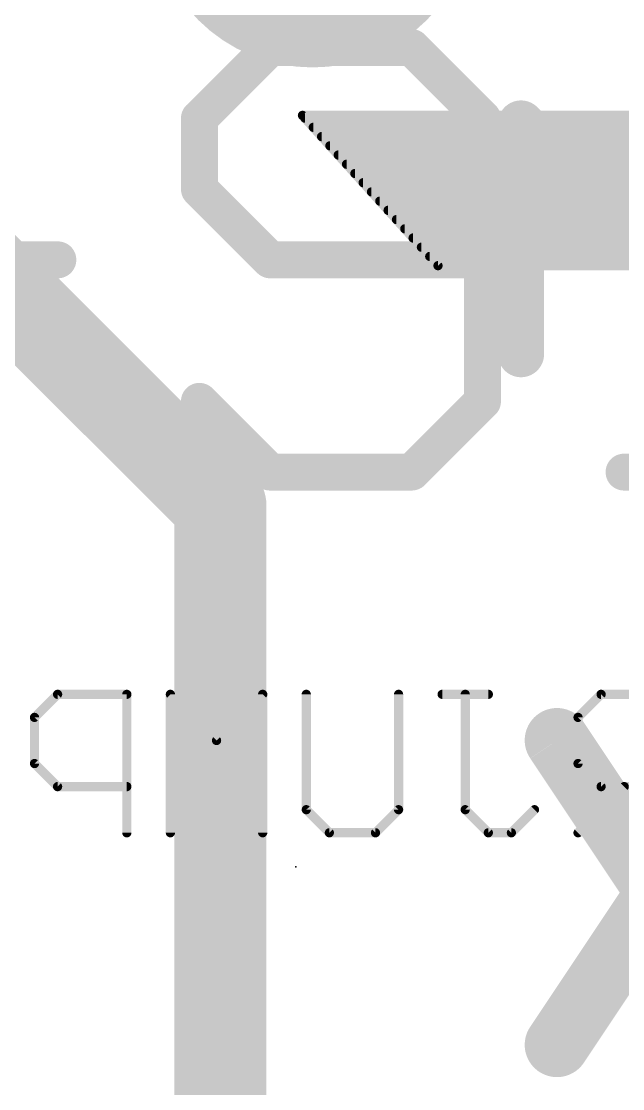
# Model space of a CAD drawing. Extents: x -1.8 to 15.6, y -0.3 to 28.3.
# Drawn here: x 10.628 to 12.284, y 8.172 to 11.112 of the extents above; entities that cross this region are included whole.
import ezdxf

# ---------------------------------------------------------------- set-up
doc = ezdxf.new("R2010")
doc.units = 0
for name, color, linetype in [('1', 12, 'CONTINUOUS'), ('18', 110, 'CONTINUOUS'), ('21', 53, 'CONTINUOUS'), ('22', 53, 'CONTINUOUS'), ('24', 53, 'CONTINUOUS'), ('27', 253, 'CONTINUOUS'), ('28', 253, 'CONTINUOUS')]:
    doc.layers.add(name, color=color, linetype=linetype)

# ---------------------------------------------------------------- blocks, each defined once
blk = doc.blocks.new('ROUNDV')
at = {"const_width": 0.5}
blk.add_lwpolyline([(0, -0.25, 1), (0, 0.25, 1), (0, -0.25)], format="xyb", dxfattribs=at)

msp = doc.modelspace()

# ---------------------------------------------------------------- linework, layer by layer
at = {"layer": '1', "const_width": 0.254}
for points in [[(10.14, 10.815), (10.922, 10.033)], [(10.922, 10.033), (11.176, 9.779)], [(11.176, 9.779), (11.176, 4.826)]]:
    msp.add_lwpolyline(points, dxfattribs=at)
at = {"layer": '1', "const_width": 0.127}
for points in [[(10.9669, 10.0779, 1), (10.8771, 9.9881)], [(10.8771, 9.9881, 1), (10.9669, 10.0779)], [(11.2395, 9.779, 1), (11.1125, 9.779)], [(11.1311, 9.7341, 1), (11.2209, 9.8239)]]:
    msp.add_lwpolyline(points, format="xyb", dxfattribs=at)
at = {"layer": '21'}
for points, const_width in [([(12.004, 10.1956), (12.004, 10.8311)], 0.127), ([(12.004, 10.8311), (12.2159, 10.6193)], 0.127), ([(12.2159, 10.6193), (12.4277, 10.8311)], 0.127), ([(12.1031, 9.132), (12.6624, 8.2931)], 0.1778), ([(12.6624, 9.132), (12.1031, 8.2931)], 0.1778)]:
    msp.add_lwpolyline(points, dxfattribs=dict(at, const_width=const_width))
for points, const_width in [([(12.0358, 10.8311, 1), (11.9723, 10.8311)], 0.0635), ([(12.0265, 10.8536, 1), (11.9816, 10.8087)], 0.0635), ([(12.1934, 10.6417, 1), (12.2383, 10.5968)], 0.0635), ([(12.1934, 10.5968, 1), (12.2383, 10.6417)], 0.0635), ([(11.9723, 10.1956, 1), (12.0358, 10.1956)], 0.0635), ([(12.1401, 9.1567, 1), (12.0661, 9.1074)], 0.0889), ([(12.0661, 8.3178, 1), (12.1401, 8.2684)], 0.0889)]:
    msp.add_lwpolyline(points, format="xyb", dxfattribs=dict(at, const_width=const_width))
at = {"layer": '22', "const_width": 0.0254}
for points in [[(12.8321, 10.8534), (11.4021, 10.8534)], [(11.4021, 10.8534), (11.7755, 10.4394)], [(11.409, 10.8458), (12.9426, 10.8458)], [(11.4319, 10.8204), (13.905, 10.8204)], [(11.4548, 10.795), (13.9002, 10.795)], [(11.4777, 10.7696), (13.8954, 10.7696)], [(11.5006, 10.7442), (13.8906, 10.7442)], [(11.5235, 10.7188), (13.8858, 10.7188)], [(11.5464, 10.6934), (13.881, 10.6934)], [(11.5693, 10.668), (13.8762, 10.668)], [(11.5922, 10.6426), (13.8714, 10.6426)], [(11.6151, 10.6172), (13.8665, 10.6172)], [(11.638, 10.5918), (13.8617, 10.5918)], [(11.6609, 10.5664), (13.8569, 10.5664)], [(11.6839, 10.541), (13.8521, 10.541)], [(11.7068, 10.5156), (13.8473, 10.5156)], [(11.7297, 10.4902), (13.8425, 10.4902)], [(11.7526, 10.4648), (13.8377, 10.4648)], [(11.7755, 10.4394), (13.8329, 10.4394)]]:
    msp.add_lwpolyline(points, dxfattribs=at)
at = {"layer": '22', "const_width": 0.0127}
for points in [[(11.4021, 10.8598, 1), (11.4021, 10.8471)], [(11.4068, 10.8577, 1), (11.3974, 10.8492)], [(11.409, 10.8521, 1), (11.409, 10.8395)], [(11.4319, 10.8268, 1), (11.4319, 10.8141)], [(11.4548, 10.8013, 1), (11.4548, 10.7887)], [(11.4777, 10.7759, 1), (11.4777, 10.7633)], [(11.5006, 10.7506, 1), (11.5006, 10.7379)], [(11.5235, 10.7251, 1), (11.5235, 10.7125)], [(11.5464, 10.6997, 1), (11.5464, 10.6871)], [(11.5693, 10.6744, 1), (11.5693, 10.6617)], [(11.5922, 10.6489, 1), (11.5922, 10.6363)], [(11.6151, 10.6235, 1), (11.6151, 10.6109)], [(11.638, 10.5982, 1), (11.638, 10.5855)], [(11.6609, 10.5727, 1), (11.6609, 10.5601)], [(11.6839, 10.5473, 1), (11.6839, 10.5347)], [(11.7068, 10.522, 1), (11.7068, 10.5093)], [(11.7297, 10.4965, 1), (11.7297, 10.4839)], [(11.7526, 10.4711, 1), (11.7526, 10.4585)], [(11.7755, 10.4458, 1), (11.7755, 10.4331)], [(11.7708, 10.4352, 1), (11.7802, 10.4437)]]:
    msp.add_lwpolyline(points, format="xyb", dxfattribs=at)
at = {"layer": '24'}
msp.add_point((11.3843, 8.7833), dxfattribs=at)
at = {"layer": '27', "const_width": 0.1016}
for points in [[(11.3133, 11.0402), (11.1184, 10.8453)], [(11.7031, 11.0402), (11.3133, 11.0402)], [(11.898, 10.8453), (11.7031, 11.0402)], [(12.2878, 10.6504), (12.6776, 11.0402)], [(11.1184, 10.8453), (11.1184, 10.6504)], [(11.898, 10.0657), (11.898, 10.8453)], [(11.1184, 10.6504), (11.3133, 10.4555)], [(9.949, 10.4555), (10.7286, 10.4555)], [(11.3133, 10.4555), (11.898, 10.4555)], [(11.1184, 10.0657), (11.3133, 9.8708)], [(11.7031, 9.8708), (11.898, 10.0657)], [(11.3133, 9.8708), (11.7031, 9.8708)], [(12.2878, 9.8708), (13.0674, 9.8708)]]:
    msp.add_lwpolyline(points, dxfattribs=at)
at = {"layer": '27', "const_width": 0.0508}
for points in [[(11.3133, 11.0656, 1), (11.3133, 11.0148)], [(11.3312, 11.0222, 1), (11.2953, 11.0582)], [(11.721, 11.0582, 1), (11.6851, 11.0222)], [(11.7031, 11.0148, 1), (11.7031, 11.0656)], [(11.1004, 10.8633, 1), (11.1363, 10.8273)], [(11.1438, 10.8453, 1), (11.093, 10.8453)], [(11.9234, 10.8453, 1), (11.8726, 10.8453)], [(11.88, 10.8273, 1), (11.9159, 10.8633)], [(11.1363, 10.6684, 1), (11.1004, 10.6324)], [(11.093, 10.6504, 1), (11.1438, 10.6504)], [(12.2698, 10.6684, 1), (12.3057, 10.6324)], [(10.7286, 10.4301, 1), (10.7286, 10.4809)], [(11.3133, 10.4809, 1), (11.3133, 10.4301)], [(11.2953, 10.4375, 1), (11.3312, 10.4735)], [(11.898, 10.4301, 1), (11.898, 10.4809)], [(11.1363, 10.0837, 1), (11.1004, 10.0477)], [(11.9159, 10.0477, 1), (11.88, 10.0837)], [(11.8726, 10.0657, 1), (11.9234, 10.0657)], [(11.3133, 9.8962, 1), (11.3133, 9.8454)], [(11.2953, 9.8528, 1), (11.3312, 9.8888)], [(11.6851, 9.8888, 1), (11.721, 9.8528)], [(11.7031, 9.8454, 1), (11.7031, 9.8962)], [(12.2878, 9.8962, 1), (12.2878, 9.8454)]]:
    msp.add_lwpolyline(points, format="xyb", dxfattribs=at)
at = {"layer": '28', "const_width": 0.0254}
for points in [[(10.7278, 9.2586), (10.6643, 9.1951)], [(10.9185, 9.2586), (10.7278, 9.2586)], [(10.9185, 8.8773), (10.9185, 9.2586)], [(11.1656, 9.1315), (11.0385, 9.2586)], [(11.0385, 9.2586), (11.0385, 8.8773)], [(11.2927, 9.2586), (11.1656, 9.1315)], [(11.2927, 8.8773), (11.2927, 9.2586)], [(11.4127, 8.9409), (11.4127, 9.2586)], [(11.6669, 9.2586), (11.6669, 8.9409)], [(11.914, 9.2586), (11.7869, 9.2586)], [(11.8504, 8.9409), (11.8504, 9.2586)], [(12.2246, 9.2586), (12.1611, 9.1951)], [(12.4153, 9.2586), (12.2246, 9.2586)], [(10.6643, 9.1951), (10.6643, 9.068)], [(12.1611, 9.1951), (12.1611, 9.068)], [(10.6643, 9.068), (10.7278, 9.0044)], [(12.1611, 9.068), (12.2246, 9.0044)], [(10.7278, 9.0044), (10.9185, 9.0044)], [(12.2882, 9.0044), (12.1611, 8.8773)], [(12.2246, 9.0044), (12.4153, 9.0044)], [(11.4762, 8.8773), (11.4127, 8.9409)], [(11.6669, 8.9409), (11.6033, 8.8773)], [(11.914, 8.8773), (11.8504, 8.9409)], [(12.0411, 8.9409), (11.9775, 8.8773)], [(11.6033, 8.8773), (11.4762, 8.8773)], [(11.9775, 8.8773), (11.914, 8.8773)]]:
    msp.add_lwpolyline(points, dxfattribs=at)
at = {"layer": '28', "const_width": 0.0127}
for points in [[(10.7278, 9.265, 1), (10.7278, 9.2523)], [(10.7323, 9.2541, 1), (10.7233, 9.2631)], [(10.9248, 9.2586, 1), (10.9121, 9.2586)], [(10.9185, 9.2523, 1), (10.9185, 9.265)], [(11.043, 9.2631, 1), (11.034, 9.2541)], [(11.0448, 9.2586, 1), (11.0321, 9.2586)], [(11.299, 9.2586, 1), (11.2863, 9.2586)], [(11.2972, 9.2541, 1), (11.2882, 9.2631)], [(11.419, 9.2586, 1), (11.4063, 9.2586)], [(11.6732, 9.2586, 1), (11.6605, 9.2586)], [(11.7869, 9.265, 1), (11.7869, 9.2523)], [(11.8568, 9.2586, 1), (11.8441, 9.2586)], [(11.914, 9.2523, 1), (11.914, 9.265)], [(12.2246, 9.265, 1), (12.2246, 9.2523)], [(12.2291, 9.2541, 1), (12.2201, 9.2631)], [(10.6706, 9.1951, 1), (10.6579, 9.1951)], [(10.6598, 9.1996, 1), (10.6687, 9.1906)], [(12.1674, 9.1951, 1), (12.1547, 9.1951)], [(12.1566, 9.1996, 1), (12.1656, 9.1906)], [(11.1611, 9.136, 1), (11.1701, 9.127)], [(11.1611, 9.127, 1), (11.1701, 9.136)], [(10.6579, 9.068, 1), (10.6706, 9.068)], [(10.6687, 9.0725, 1), (10.6598, 9.0635)], [(12.1547, 9.068, 1), (12.1674, 9.068)], [(12.1656, 9.0725, 1), (12.1566, 9.0635)], [(10.7278, 9.0108, 1), (10.7278, 8.9981)], [(10.7233, 8.9999, 1), (10.7323, 9.0089)], [(10.9185, 8.9981, 1), (10.9185, 9.0108)], [(12.2246, 9.0108, 1), (12.2246, 8.9981)], [(12.2201, 8.9999, 1), (12.2291, 9.0089)], [(12.2927, 8.9999, 1), (12.2837, 9.0089)], [(11.4063, 8.9409, 1), (11.419, 8.9409)], [(11.4172, 8.9453, 1), (11.4082, 8.9364)], [(11.6605, 8.9409, 1), (11.6732, 8.9409)], [(11.6714, 8.9364, 1), (11.6624, 8.9453)], [(11.8549, 8.9453, 1), (11.8459, 8.9364)], [(11.8441, 8.9409, 1), (11.8568, 8.9409)], [(12.0456, 8.9364, 1), (12.0366, 8.9453)], [(10.9121, 8.8773, 1), (10.9248, 8.8773)], [(11.0321, 8.8773, 1), (11.0448, 8.8773)], [(11.2863, 8.8773, 1), (11.299, 8.8773)], [(11.4762, 8.8836, 1), (11.4762, 8.871)], [(11.4717, 8.8728, 1), (11.4807, 8.8818)], [(11.5988, 8.8818, 1), (11.6078, 8.8728)], [(11.6033, 8.871, 1), (11.6033, 8.8836)], [(11.914, 8.8836, 1), (11.914, 8.871)], [(11.9095, 8.8728, 1), (11.9185, 8.8818)], [(11.9731, 8.8818, 1), (11.982, 8.8728)], [(11.9775, 8.871, 1), (11.9775, 8.8836)], [(12.1566, 8.8818, 1), (12.1656, 8.8728)]]:
    msp.add_lwpolyline(points, format="xyb", dxfattribs=at)

# ---------------------------------------------------------------- block references
at = {"layer": '18', "xscale": 0.889, "yscale": 0.889}
msp.add_blockref('ROUNDV', (11.43, 11.43), dxfattribs=at)
msp.add_blockref('ROUNDV', (11.43, 11.43), dxfattribs=at)

doc.saveas('drawing.dxf')
